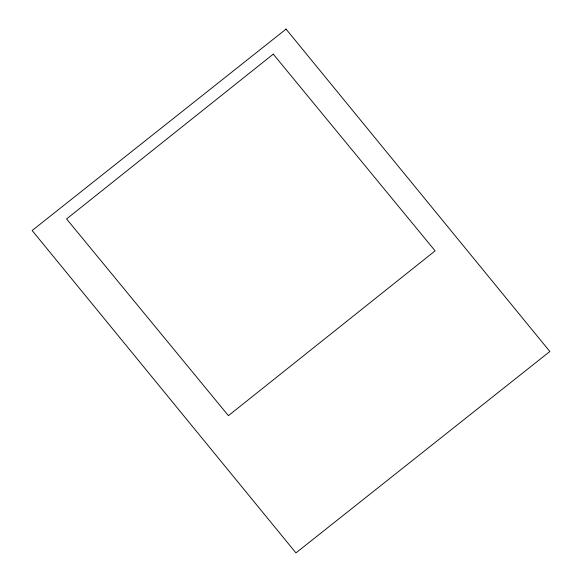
<?xml version="1.0" encoding="UTF-8"?>
<svg xmlns="http://www.w3.org/2000/svg" width="582" height="582" viewBox="0 0 582 582"><rect width="100%" height="100%" fill="white"/><g stroke="black" fill="none" stroke-linecap="round" stroke-linejoin="round"><path stroke-width="0.87" d="M273.271 54.133L66.581 218.941L228.413 415.664L435.103 250.849L273.271 54.133M286.06 29.1L32.148 230.508L295.94 552.9L549.852 351.492L286.06 29.1"/></g></svg>
